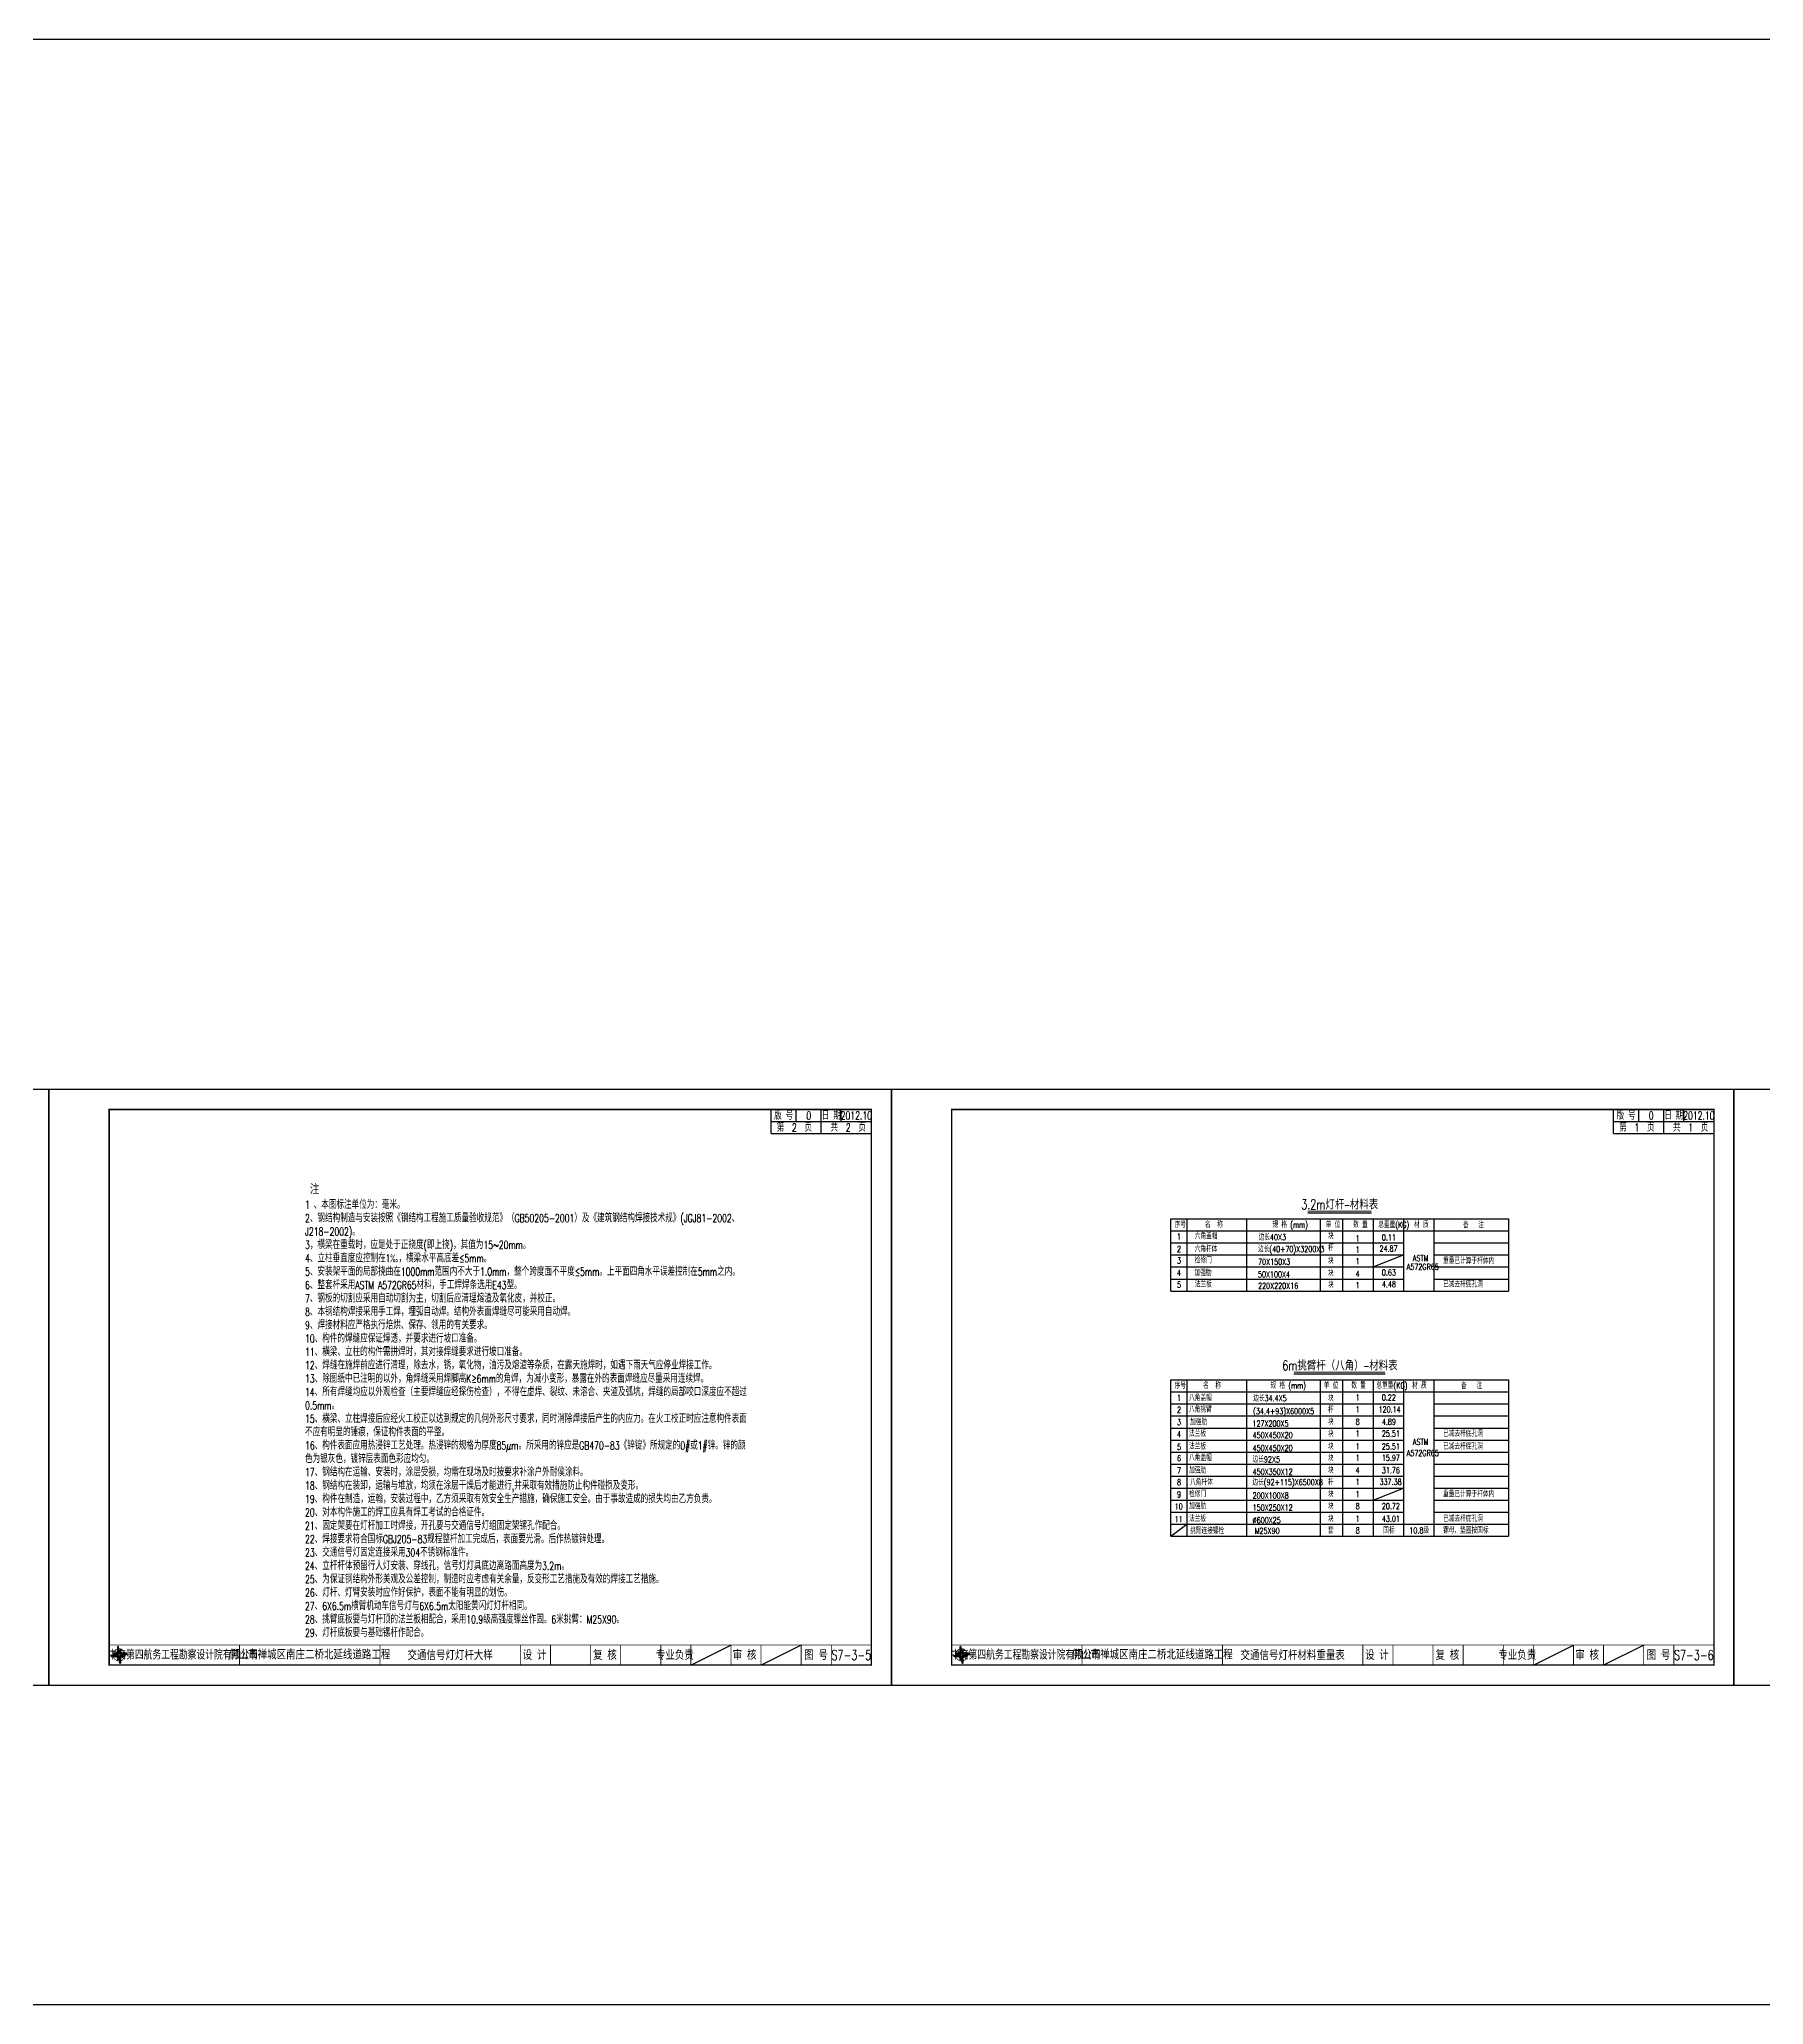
# Model space of a CAD drawing. Extents: x 12342 to 271026, y -9164 to -8044.
# Drawn here: x 13685 to 14545, y -9024 to -8044 of the extents above; entities that cross this region are included whole.
import ezdxf
from ezdxf.enums import TextEntityAlignment as Align

# ---------------------------------------------------------------- set-up
doc = ezdxf.new("R2010")
doc.units = 0
doc.header["$LTSCALE"] = 2
doc.layers.get('0').update_dxf_attribs({"linetype": 'CONTINUOUS'})
for name, color, linetype in [('图框', 7, 'CONTINUOUS'), ('尺寸标注', 4, 'CONTINUOUS'), ('文字', 7, 'CONTINUOUS'), ('边线', 7, 'CONTINUOUS')]:
    doc.layers.add(name, color=color, linetype=linetype)
doc.styles.get("Standard").update_dxf_attribs({"font": 'simplex1.shx', "width": 0.7, "bigfont": 'hztxt.shx'})

# ---------------------------------------------------------------- blocks, each defined once
blk = doc.blocks.new('series')
at = {"width": 0.75}
for tag, height, p in [('页码', 4, (-35, -19)), ('图名', 5, (-220, -282)), ('图号', 5, (-20, -282))]:
    blk.add_attdef(tag, text='', height=height, dxfattribs=at).set_placement(p, align=Align.MIDDLE_CENTER)
blk = doc.blocks.new('tb')
at = {"lineweight": -3}
h = blk.add_hatch(color=256, dxfattribs=at)
h.paths.add_polyline_path([(-1.23, -0.13), (-3.78, -0.14), (-4.14, -0.41), (-1.4, -0.44), (-0.56, -1.24), (-0.54, -2.62), (-0.27, -2.2), (-0.26, -1.06)])
h.paths.add_polyline_path([(0.13, -1.08), (0.14, -3.86), (0.41, -4.26), (0.44, -1.24), (1.25, -0.43), (2.66, -0.43), (2.26, -0.16), (1.07, -0.15)])
h.paths.add_polyline_path([(1.08, 0.3), (3.62, 0.3), (4.02, 0.56), (1.25, 0.57), (0.43, 1.39), (0.43, 2.8), (0.16, 2.41), (0.15, 1.24)])
h.paths.add_polyline_path([(-0.28, 1.21), (-0.28, 3.99), (-0.56, 4.39), (-0.57, 1.41), (-1.38, 0.6), (-2.74, 0.56), (-2.33, 0.3), (-1.2, 0.29)])
for p, q in [((-1.38, 0.6), (-2.74, 0.56)), ((-0.57, 1.41), (-1.38, 0.6)), ((-0.56, 4.39), (-0.57, 1.41)), ((0.43, 2.8), (0.43, 1.39)), ((0.43, 1.39), (1.25, 0.57)), ((1.25, 0.57), (4.02, 0.56)), ((-4.14, -0.41), (-1.4, -0.44)), ((-1.4, -0.44), (-0.56, -1.24)), ((-0.56, -1.24), (-0.54, -2.62)), ((0.41, -4.26), (0.44, -1.24)), ((0.44, -1.24), (1.25, -0.43)), ((1.25, -0.43), (2.66, -0.43))]:
    blk.add_line(p, q, dxfattribs=at)
at = {"lineweight": -3, "const_width": 0.35, "flags": 128}
for points in [[(-0.9, 3.02, 0.324167), (-3.16, -0.14)], [(2.88, 0.92, 0.324403), (-0.24, 3.15)], [(0.75, -2.86, 0.325418), (3.02, 0.26)], [(-2.98, -0.76, 0.322976), (0.14, -2.98)]]:
    blk.add_lwpolyline(points, format="xyb", dxfattribs=at)
at = {"lineweight": -3, "flags": 128}
for points in [[(-0.9, 3.99), (-0.9, 1.58), (-1.53, 0.91), (-2.34, 0.91), (-2.74, 0.56), (-2.33, 0.3), (-1.2, 0.29), (-0.28, 1.21), (-0.28, 3.99), (-0.56, 4.39)], [(-0.04, 0.77), (0.68, 0.04), (-0.04, -0.69), (-0.77, 0.05)], [(3.62, 0.92), (1.43, 0.92), (0.77, 1.54), (0.77, 2.38), (0.43, 2.8), (0.16, 2.41), (0.15, 1.24), (1.08, 0.3), (3.62, 0.3), (4.02, 0.56)], [(-3.73, -0.76), (-1.54, -0.76), (-0.89, -1.39), (-0.89, -2.21), (-0.54, -2.62), (-0.27, -2.2), (-0.26, -1.06), (-1.23, -0.13), (-3.78, -0.14), (-4.14, -0.41)], [(0.75, -3.85), (0.75, -1.43), (1.4, -0.78), (2.26, -0.78), (2.66, -0.43), (2.26, -0.16), (1.07, -0.15), (0.13, -1.08), (0.14, -3.86), (0.41, -4.26)]]:
    blk.add_lwpolyline(points, close=True, dxfattribs=at)

msp = doc.modelspace()

# ---------------------------------------------------------------- linework, layer by layer
at = {"color": 7}
for p, q in [((14257.145333, -8632.045668), (14257.145333, -8638.045668)), ((14286.975266, -8632.045668), (14286.975266, -8638.045668)), ((14323.596515, -8632.045668), (14323.596515, -8638.045668)), ((14334.84224, -8632.045668), (14334.84224, -8638.045668)), ((14350.019314, -8632.045668), (14350.019314, -8638.045668)), ((14365.196388, -8632.045668), (14365.196388, -8638.045668)), ((14380.373462, -8632.045668), (14380.373462, -8638.045668)), ((14249.173398, -8638.045668), (14417.451513, -8638.045668)), ((14249.173398, -8638.045668), (14417.451513, -8638.045668)), ((14257.145333, -8638.045668), (14257.145333, -8668.045668)), ((14286.975266, -8638.045668), (14286.975266, -8668.045668)), ((14323.596515, -8638.045668), (14323.596515, -8668.045668)), ((14334.84224, -8638.045668), (14334.84224, -8668.045668)), ((14350.019314, -8638.045668), (14350.019314, -8668.045668)), ((14365.196388, -8638.045668), (14365.196388, -8668.045668)), ((14380.373462, -8638.045668), (14380.373462, -8668.045668)), ((14249.173398, -8644.045668), (14365.196388, -8644.045668)), ((14249.173398, -8650.045668), (14365.196388, -8650.045668)), ((14380.373462, -8644.045668), (14417.451513, -8644.045668)), ((14380.373462, -8650.045668), (14417.451513, -8650.045668)), ((14249.173398, -8656.045668), (14365.196388, -8656.045668)), ((14249.173398, -8662.045668), (14365.196388, -8662.045668)), ((14380.373462, -8656.045668), (14417.451513, -8656.045668)), ((14380.373462, -8662.045668), (14417.451513, -8662.045668)), ((14249.173398, -8718.332629), (14417.451513, -8718.332629)), ((14249.173398, -8718.332629), (14417.451513, -8718.332629)), ((14257.145333, -8712.332629), (14257.145333, -8718.332629)), ((14257.145333, -8718.332629), (14257.145333, -8790.332629)), ((14286.975266, -8712.332629), (14286.975266, -8718.332629)), ((14286.975266, -8718.332629), (14286.975266, -8790.332629)), ((14323.596515, -8712.332629), (14323.596515, -8718.332629)), ((14323.596515, -8718.332629), (14323.596515, -8790.332629)), ((14334.84224, -8712.332629), (14334.84224, -8718.332629)), ((14334.84224, -8718.332629), (14334.84224, -8790.332629)), ((14350.019314, -8712.332629), (14350.019314, -8718.332629)), ((14350.019314, -8718.332629), (14350.019314, -8790.332629)), ((14365.196388, -8712.332629), (14365.196388, -8718.332629)), ((14365.196388, -8718.332629), (14365.196388, -8790.332629)), ((14380.373462, -8712.332629), (14380.373462, -8718.332629)), ((14380.373462, -8718.332629), (14380.373462, -8790.332629)), ((14249.173398, -8724.332629), (14365.196388, -8724.332629)), ((14249.173398, -8730.332629), (14365.196388, -8730.332629)), ((14380.373462, -8724.332629), (14417.451513, -8724.332629)), ((14380.373462, -8730.332629), (14417.451513, -8730.332629)), ((14249.173398, -8736.332629), (14365.196388, -8736.332629)), ((14380.373462, -8736.332629), (14417.451513, -8736.332629)), ((14249.173398, -8742.332629), (14365.196388, -8742.332629)), ((14249.173398, -8748.332629), (14365.196388, -8748.332629)), ((14380.373462, -8742.332629), (14417.451513, -8742.332629)), ((14380.373462, -8748.332629), (14417.451513, -8748.332629)), ((14249.173398, -8754.332629), (14365.196388, -8754.332629)), ((14249.173398, -8760.332629), (14365.196388, -8760.332629)), ((14380.373462, -8754.332629), (14417.451513, -8754.332629)), ((14380.373462, -8760.332629), (14417.451513, -8760.332629)), ((14249.173398, -8766.332629), (14365.196388, -8766.332629)), ((14380.373462, -8766.332629), (14417.451513, -8766.332629)), ((14249.173398, -8772.332629), (14365.196388, -8772.332629)), ((14249.173398, -8778.332629), (14365.196388, -8778.332629)), ((14380.373462, -8772.332629), (14417.451513, -8772.332629)), ((14380.373462, -8778.332629), (14417.451513, -8778.332629)), ((14249.173398, -8784.332629), (14417.451513, -8784.332629))]:
    msp.add_line(p, q, dxfattribs=at)
at = {"layer": '图框'}
for p, q in [((14049.923771, -8589.543704), (14049.923771, -8577.543704)), ((14049.923771, -8583.543704), (14099.923771, -8583.543704)), ((14062.423771, -8583.543704), (14062.423771, -8577.543704)), ((14074.923771, -8583.543704), (14074.923771, -8577.543704)), ((14074.923771, -8589.543704), (14074.923771, -8583.543704)), ((14084.923771, -8583.543704), (14084.923771, -8577.543704)), ((14469.923771, -8589.543704), (14469.923771, -8577.543704)), ((14469.923771, -8583.543704), (14519.923771, -8583.543704)), ((14482.423771, -8583.543704), (14482.423771, -8577.543704)), ((14494.923771, -8583.543704), (14494.923771, -8577.543704)), ((14494.923771, -8589.543704), (14494.923771, -8583.543704)), ((14504.923771, -8583.543704), (14504.923771, -8577.543704)), ((14049.923771, -8589.543704), (14099.923771, -8589.543704)), ((14469.923771, -8589.543704), (14519.923771, -8589.543704)), ((14064.923771, -8844.543704), (14044.923771, -8854.543704)), ((14484.923771, -8844.543704), (14464.923771, -8854.543704))]:
    msp.add_line(p, q, dxfattribs=at)
at = {"layer": '图框', "linetype": 'Continuous'}
for p, q in [((14350.019314, -8656.045668), (14365.196388, -8650.045668)), ((14350.019314, -8772.332629), (14365.196388, -8766.332629)), ((14249.173398, -8790.332629), (14257.145333, -8784.332629)), ((14009.923771, -8854.543704), (14029.923771, -8844.543704)), ((14429.923771, -8854.543704), (14449.923771, -8844.543704))]:
    msp.add_line(p, q, dxfattribs=at)
msp.add_lwpolyline([(12341.849769, -8043.956516), (16781.619455, -8043.956516), (16781.619455, -9023.859762), (12341.849769, -9023.859762)], close=True, dxfattribs=at)
at = {"layer": '图框'}
for points in [[(13689.923771, -8864.543704), (13689.923771, -8567.543704), (13269.923771, -8567.543704), (13269.923771, -8864.543704)], [(14109.923771, -8864.543704), (14109.923771, -8567.543704), (13689.923771, -8567.543704), (13689.923771, -8864.543704)], [(14529.923771, -8864.543704), (14529.923771, -8567.543704), (14109.923771, -8567.543704), (14109.923771, -8864.543704)], [(14949.923771, -8864.543704), (14949.923771, -8567.543704), (14529.923771, -8567.543704), (14529.923771, -8864.543704)]]:
    msp.add_lwpolyline(points, close=True, dxfattribs=at)
for points, const_width in [([(14099.923771, -8577.543704), (13719.923771, -8577.543704), (13719.923771, -8854.543704), (14099.923771, -8854.543704), (14099.923771, -8577.543704)], 0.7), ([(14519.923771, -8577.543704), (14139.923771, -8577.543704), (14139.923771, -8854.543704), (14519.923771, -8854.543704), (14519.923771, -8577.543704)], 0.7), ([(13719.923771, -8844.543704), (14099.923771, -8844.543704)], 0.4), ([(13784.923771, -8844.543704), (13784.923771, -8854.543704)], 0.4), ([(13854.923771, -8854.543704), (13854.923771, -8844.543704)], 0.4), ([(13924.923771, -8854.543704), (13924.923771, -8844.543704)], 0.4), ([(13939.923771, -8854.543704), (13939.923771, -8844.543704)], 0.4), ([(13959.923771, -8854.543704), (13959.923771, -8844.543704)], 0.4), ([(13974.923771, -8854.543704), (13974.923771, -8844.543704)], 0.4), ([(13994.923771, -8854.543704), (13994.923771, -8844.543704)], 0.4), ([(13994.923771, -8854.543704), (13994.923771, -8844.543704)], 0.4), ([(14009.923771, -8854.543704), (14009.923771, -8844.543704)], 0.4), ([(14029.923771, -8854.543704), (14029.923771, -8844.543704)], 0.4), ([(14044.923771, -8854.543704), (14044.923771, -8844.543704)], 0.4), ([(14064.923771, -8854.543704), (14064.923771, -8844.543704)], 0.4), ([(14079.923771, -8854.543704), (14079.923771, -8844.543704)], 0.4), ([(14139.923771, -8844.543704), (14519.923771, -8844.543704)], 0.4), ([(14204.923771, -8844.543704), (14204.923771, -8854.543704)], 0.4), ([(14274.923771, -8854.543704), (14274.923771, -8844.543704)], 0.4), ([(14344.923771, -8854.543704), (14344.923771, -8844.543704)], 0.4), ([(14359.923771, -8854.543704), (14359.923771, -8844.543704)], 0.4), ([(14379.923771, -8854.543704), (14379.923771, -8844.543704)], 0.4), ([(14394.923771, -8854.543704), (14394.923771, -8844.543704)], 0.4), ([(14414.923771, -8854.543704), (14414.923771, -8844.543704)], 0.4), ([(14414.923771, -8854.543704), (14414.923771, -8844.543704)], 0.4), ([(14429.923771, -8854.543704), (14429.923771, -8844.543704)], 0.4), ([(14449.923771, -8854.543704), (14449.923771, -8844.543704)], 0.4), ([(14464.923771, -8854.543704), (14464.923771, -8844.543704)], 0.4), ([(14484.923771, -8854.543704), (14484.923771, -8844.543704)], 0.4), ([(14499.923771, -8854.543704), (14499.923771, -8844.543704)], 0.4)]:
    msp.add_lwpolyline(points, dxfattribs=dict(at, const_width=const_width))
at = {"layer": '文字'}
for p, q in [((14317.428538, -8629.045668), (14349.196373, -8629.045668)), ((14310.587898, -8709.332629), (14356.037013, -8709.332629))]:
    msp.add_line(p, q, dxfattribs=at)
at = {"layer": '文字', "const_width": 0.4}
for points in [[(14317.428538, -8628.221476), (14349.196373, -8628.221476)], [(14310.587898, -8708.508438), (14356.037013, -8708.508438)]]:
    msp.add_lwpolyline(points, dxfattribs=at)
at = {"layer": '边线', "color": 1}
for p, q in [((14249.173398, -8632.045668), (14417.451513, -8632.045668)), ((14249.173398, -8668.045668), (14417.451513, -8668.045668)), ((14249.173398, -8712.332629), (14417.451513, -8712.332629)), ((14249.173398, -8790.332629), (14417.451513, -8790.332629))]:
    msp.add_line(p, q, dxfattribs=at)
for points in [[(14249.173398, -8638.045668), (14249.173398, -8632.045668)], [(14417.451513, -8632.045668), (14417.451513, -8668.045668)], [(14249.173398, -8668.045668), (14249.173398, -8638.045668)], [(14249.173398, -8718.332629), (14249.173398, -8712.332629)], [(14249.173398, -8790.332629), (14249.173398, -8718.332629)], [(14417.451513, -8712.332629), (14417.451513, -8790.332629)]]:
    msp.add_lwpolyline(points, dxfattribs=at)

# ---------------------------------------------------------------- block references
at = {"layer": '图框'}
ref = msp.add_blockref('series', (14109.923771, -8567.543704), dxfattribs=at)
ref.add_attrib('页码', '第  2  页    共  2  页', dxfattribs={"layer": '0', "height": 4, "width": 0.7}).set_placement((14074.923771, -8586.543704), align=Align.MIDDLE_CENTER)
ref.add_attrib('图名', '交通信号灯灯杆大样', dxfattribs={"layer": '0', "height": 5, "width": 0.7}).set_placement((13889.923771, -8849.543704), align=Align.MIDDLE_CENTER)
ref.add_attrib('图号', 'S7-3-5', dxfattribs={"layer": '0', "height": 5, "width": 0.7}).set_placement((14089.923771, -8849.543704), align=Align.MIDDLE_CENTER)
ref = msp.add_blockref('series', (14529.923771, -8567.543704), dxfattribs=at)
ref.add_attrib('页码', '第  1  页    共  1  页', dxfattribs={"layer": '0', "height": 4, "width": 0.7}).set_placement((14494.923771, -8586.543704), align=Align.MIDDLE_CENTER)
ref.add_attrib('图名', '交通信号灯杆材料重量表', dxfattribs={"layer": '0', "height": 5, "width": 0.7}).set_placement((14309.923771, -8849.543704), align=Align.MIDDLE_CENTER)
ref.add_attrib('图号', 'S7-3-6', dxfattribs={"layer": '0', "height": 5, "width": 0.7}).set_placement((14509.923771, -8849.543704), align=Align.MIDDLE_CENTER)
at = {"layer": '图框', "lineweight": -3}
for p in [(13724.919504, -8849.538367), (14144.919504, -8849.538367)]:
    msp.add_blockref('tb', p, dxfattribs=at)

# ---------------------------------------------------------------- texts
at = {"color": 7, "width": 0.7}
for s, p in [('规 格 (mm)', (14299.844757, -8636.462814)), ('总重量(KG)', (14352.582785, -8636.462814)), ('序号', (14251.097164, -8636.604391)), ('1', (14252.287336, -8642.405058)), ('六角盖帽', (14261.115484, -8642.193593)), ('名  称', (14266.243389, -8636.462814)), ('边长40X3', (14292.981936, -8642.710342)), ('单 位', (14326.406108, -8636.462814)), ('块', (14327.489229, -8642.130866)), ('数 量', (14340.080875, -8636.462814)), ('1', (14341.346119, -8643.336093)), ('0.11', (14354.389507, -8642.832269)), ('材 质', (14370.435023, -8636.462814)), ('备   注', (14394.850522, -8636.695659)), ('2', (14252.287336, -8648.596684)), ('3', (14252.287336, -8654.38276)), ('六角杆体', (14261.006519, -8648.596684)), ('检修门', (14261.115484, -8654.188201)), ('边长(40+70)X3200X3', (14292.62308, -8648.596684)), ('70X150X3', (14292.696956, -8654.956854)), ('杆', (14327.489229, -8647.980963)), ('块', (14327.489229, -8654.497069)), ('1', (14341.346119, -8648.917218)), ('1', (14341.346119, -8654.703294)), ('24.87', (14353.24643, -8648.413394)), ('ASTM ', (14369.826014, -8653.153129)), ('重量已计算于杆体内', (14384.905238, -8654.49727)), ('4', (14252.287336, -8660.490949)), ('加强肋', (14261.006504, -8660.490949)), ('50X100X4', (14292.62308, -8661.220979)), ('块', (14327.489229, -8660.605258)), ('4', (14341.346119, -8660.986489)), ('0.63', (14354.389507, -8660.307659)), (' A572GR65', (14365.196388, -8657.486018)), ('5', (14252.287336, -8666.34431)), ('法兰板', (14261.115484, -8666.132846)), ('220X220X16', (14292.696956, -8666.918404)), ('块', (14327.489229, -8666.45862)), ('1', (14341.346119, -8666.688996)), ('4.48', (14354.389507, -8666.161021)), ('已减去杆底孔洞', (14384.905238, -8666.161021)), ('序号', (14251.14194, -8716.660236)), ('1', (14252.287336, -8722.805674)), ('八角盖帽', (14258.268902, -8722.807078)), ('名  称', (14265.303778, -8716.660236)), ('边长34.4X5', (14290.244843, -8723.007258)), ('规 格 (mm)', (14298.905147, -8716.660236)), ('单 位', (14325.466497, -8716.660236)), ('块', (14327.489229, -8723.007258)), ('数 量', (14339.141264, -8716.660236)), ('1', (14341.346119, -8722.622384)), ('总重量(KG)', (14351.643174, -8716.660236)), ('0.22', (14354.389507, -8722.622384)), ('材 质', (14369.495412, -8716.660236)), ('备   注', (14393.910912, -8716.771347)), ('2', (14252.287336, -8728.737488)), ('八角挑臂', (14258.268902, -8728.526024)), ('(34.4+93)X6000X5', (14290.244843, -8729.467518)), ('杆', (14327.489229, -8728.737488)), ('1', (14341.346119, -8728.554199)), ('120.14', (14352.785047, -8728.554199)), ('3', (14252.287336, -8734.89667)), ('4', (14252.287336, -8740.830051)), ('法兰板', (14258.268902, -8740.618586)), ('加强肋', (14258.774382, -8734.89667)), ('450X450X20', (14289.959863, -8741.404144)), ('127X200X5', (14289.885987, -8735.6267)), ('块', (14327.489229, -8734.741963)), ('块', (14327.489229, -8740.718618)), ('8', (14341.346119, -8734.713381)), ('1', (14341.346119, -8740.646761)), ('4.89', (14354.389507, -8734.713381)), ('25.51', (14354.389507, -8740.646761)), ('已减去杆底孔洞', (14384.905238, -8740.646761)), ('5', (14252.287336, -8747.236766)), ('6', (14252.287336, -8752.895227)), ('八角盖帽', (14258.268902, -8752.683763)), ('法兰板', (14258.268902, -8747.025302)), ('边长92X5', (14289.959863, -8753.469321)), ('450X450X20', (14289.959863, -8747.81086)), ('块', (14327.489229, -8747.125333)), ('块', (14327.489229, -8752.924033)), ('1', (14341.346119, -8747.053477)), ('1', (14341.346119, -8752.72039)), ('25.51', (14354.389507, -8747.053477)), ('15.97', (14354.389507, -8752.711938)), (' A572GR65', (14365.196388, -8750.314726)), ('ASTM ', (14369.826014, -8744.779796)), ('已减去杆底孔洞', (14384.905238, -8747.053477)), ('7', (14252.287336, -8759.095492)), ('加强肋', (14258.268902, -8758.884027)), ('450X350X12', (14289.959863, -8759.669585)), ('块', (14327.489229, -8758.948203)), ('4', (14341.346119, -8758.920655)), ('31.76', (14354.389507, -8758.912202)), ('8', (14252.287336, -8764.873069)), ('9', (14252.287336, -8770.937013)), ('检修门', (14258.268902, -8770.742454)), ('八角杆体', (14258.774382, -8764.873069)), ('边长(92+115)X6500X8', (14289.885987, -8764.873069)), ('200X100X8', (14289.959863, -8771.511107)), ('杆', (14327.489229, -8764.873069)), ('块', (14327.489229, -8770.831308)), ('1', (14341.346119, -8764.68978)), ('1', (14341.346119, -8770.753724)), ('337.38', (14353.24643, -8764.68978)), ('重量已计算于杆体内', (14384.905238, -8770.753724)), ('10', (14251.153212, -8776.954493)), ('加强肋', (14258.268902, -8776.759934)), ('法兰板', (14258.268902, -8783.058452)), ('150X250X12', (14289.959863, -8777.528587)), ('块', (14327.489229, -8776.848787)), ('块', (14327.489229, -8783.147306)), ('8', (14341.346119, -8776.771204)), ('20.72', (14354.389507, -8776.771204)), ('已减去杆底孔洞', (14384.905238, -8783.069722)), ('11', (14251.153212, -8783.253011)), ('挑臂连接镙栓', (14258.774382, -8789.075165)), ('%%C600X25', (14289.959863, -8783.827105)), ('M25X90', (14291.029083, -8789.109271)), ('套', (14327.489229, -8788.969459)), ('8', (14341.346119, -8788.874971)), ('1', (14341.346119, -8783.069722)), ('43.01', (14354.389507, -8783.069722)), ('国标', (14355.08706, -8788.891876)), ('10.8级', (14368.114794, -8788.891876)), ('镙母、垫圈按国标', (14384.905238, -8788.891876))]:
    msp.add_text(s, height=3, dxfattribs=at).set_placement(p)
at = {"layer": '图框'}
for s, height, width, p in [('版 号', 4, 0.7, (14056.173771, -8580.543704)), ('0', 4, 0.7, (14068.673771, -8580.543704)), ('日 期', 4, 0.7, (14079.923771, -8580.543704)), ('2012.10', 4, 0.7, (14092.423771, -8580.543704)), ('版 号', 4, 0.7, (14476.173771, -8580.543704)), ('0', 4, 0.7, (14488.673771, -8580.543704)), ('日 期', 4, 0.7, (14499.923771, -8580.543704)), ('2012.10', 4, 0.7, (14512.423771, -8580.543704)), ('中交第四航务工程勘察设计院有限公司', 5, 0.65, (13756.854611, -8849.295261)), ('佛山市禅城区南庄二桥北延线道路工程', 5, 0.7, (13819.923771, -8849.229003)), ('设 计', 5, 0.7, (13931.968437, -8849.449117)), ('复 核', 5, 0.7, (13967.063254, -8849.449117)), ('专业负责', 5, 0.7, (14001.913999, -8849.449117)), ('审 核', 5, 0.7, (14036.687804, -8849.449117)), ('图 号', 5, 0.7, (14072.306974, -8849.449117)), ('中交第四航务工程勘察设计院有限公司', 5, 0.65, (14176.854611, -8849.295261)), ('佛山市禅城区南庄二桥北延线道路工程', 5, 0.7, (14239.923771, -8849.229003)), ('设 计', 5, 0.7, (14351.968437, -8849.449117)), ('复 核', 5, 0.7, (14387.063254, -8849.449117)), ('专业负责', 5, 0.7, (14421.913999, -8849.449117)), ('审 核', 5, 0.7, (14456.687804, -8849.449117)), ('图 号', 5, 0.7, (14492.306974, -8849.449117))]:
    msp.add_text(s, height=height, dxfattribs=dict(at, width=width)).set_placement(p, align=Align.MIDDLE_CENTER)
at = {"layer": '尺寸标注', "color": 0, "insert": (13817.573866, -8608.042247), "char_height": 4, "width": 220.86689378, "attachment_point": 1}
msp.add_mtext('{\\C256;\\P\\H1.25x;\\C1; \\C7;注\\H0.8x;\\P\\pl5.009;}1 、本图标注单位为：毫米。\\P2、钢结构制造与安装按照《钢结构工程施工质量验收规范》（GB50205-2001）及《建筑钢结构焊接技术规》(JGJ81-2002、J218-2002)。\\P3，横梁在重载时，应是处于正挠度(即上挠)，其值为15~20mm。\\P4、立柱垂直度应控制在1‰，横梁水平高底差≤5mm。\\P5、安装架平面的局部挠曲在1000mm范围内不大于1.0mm，整个跨度面不平度≤5mm。上平面四角水平误差控制在5mm之内。 \\P6、整套杆采用ASTM A572GR65材科，手工焊焊条选用E43型。\\P7、钢板的切割应采用自动切割为主，切割后应清理熔渣及氧化皮，并校正。 \\P8、本钢结构焊接采用手工焊，埋弧自动焊。结构外表面焊缝尽可能采用自动焊。\\P9、焊接材料应严格执行焙烘、保存、领用的有关要求。\\P10、构件的焊缝应保证焊透，并要求进行坡口准备。\\P11、横梁、立柱的构件需拼焊时，其对接焊缝要求进行坡口准备。\\P12、焊缝在施焊前应进行清理，除去水，锈，氧化物，油污及熔渣等杂质，在露天施焊时，如遇下雨天气应停业焊接工作。\\P13、除图纸中已注明的以外，角焊缝采用焊脚高K≥6mm的角焊，为减小变形，暴露在外的表面焊缝应尽量采用连续焊。\\P14、所有焊缝均应以外观检查（主要焊缝应经探伤检查），不得在虚焊、裂纹、未溶合、夹渣及弧坑，焊缝的局部咬口深度应不超过0.5mm。\\P15、横梁、立柱焊接后应经火工校正以达到规定的几何外形尺寸要求，同时消除焊接后产生的内应力。在火工校正时应注意构件表面不应有明显的锤痕，保证构件表面的平整。\\P16、构件表面应用热浸锌工艺处理。热浸锌的规格为厚度85{\\Fsimplex1,hztxt|c161;μ}m。所采用的锌应是GB470-83《锌锭》所规定的0#或1#锌。锌的颜色为银灰色，镀锌层表面色彩应均匀。\\P17、钢结构在运输、安装时，涂层受损，均需在现场及时按要求补涂户外耐侯涂料。\\P18、钢结构在装卸，运输与堆放，均须在涂层干燥后才能进行,并采取有效措施防止构件碰损及变形。\\P19、构件在制造，运翰，安装过程中，乙方须采取有效安全生产措施，确保施工安全。由于事故造成的损失均由乙方负责。\\P20、对本构件施工的焊工应具有焊工考试的合格证件。\\P21、固定架要在灯杆加工时焊接，开孔要与交通信号灯组固定架镙孔作配合。\\P22、焊接要求符合国标GBJ205-83规程整杆加工完成后，表面要光滑。后作热镀锌处理。 \\P23、交通信号灯固定连接采用304不锈钢标准件。\\P24、立杆杆体预留行人灯安装、穿线孔，信号灯灯具底边离路面高度为3.2m。\\P25、为保证钢结构外形美观及公差控制，制造时应考虑有关余量，反变形工艺措施及有效的焊接工艺措施。\\P26、灯杆、灯臂安装时应作好保护，表面不能有明显的划伤。\\P27、6X6.5m横臂机动车信号灯与6X6.5m太阳能黄闪灯灯杆相同。\\P28、挑臂底板要与灯杆顶的法兰板相配合，采用10.9级高强度镙丝作固。6米挑臂：M25X90。\\P29、灯杆底板要与基础镙杆作配合。', dxfattribs=at)
at = {"layer": '文字', "width": 0.7}
for s, p in [('3.2m灯杆—材料表', (14333.417453, -8624.835257)), ('6m挑臂杆（八角）—材料表', (14333.509652, -8705.122219))]:
    msp.add_text(s, height=5, dxfattribs=at).set_placement(p, align=Align.MIDDLE_CENTER)

doc.saveas('drawing.dxf')
